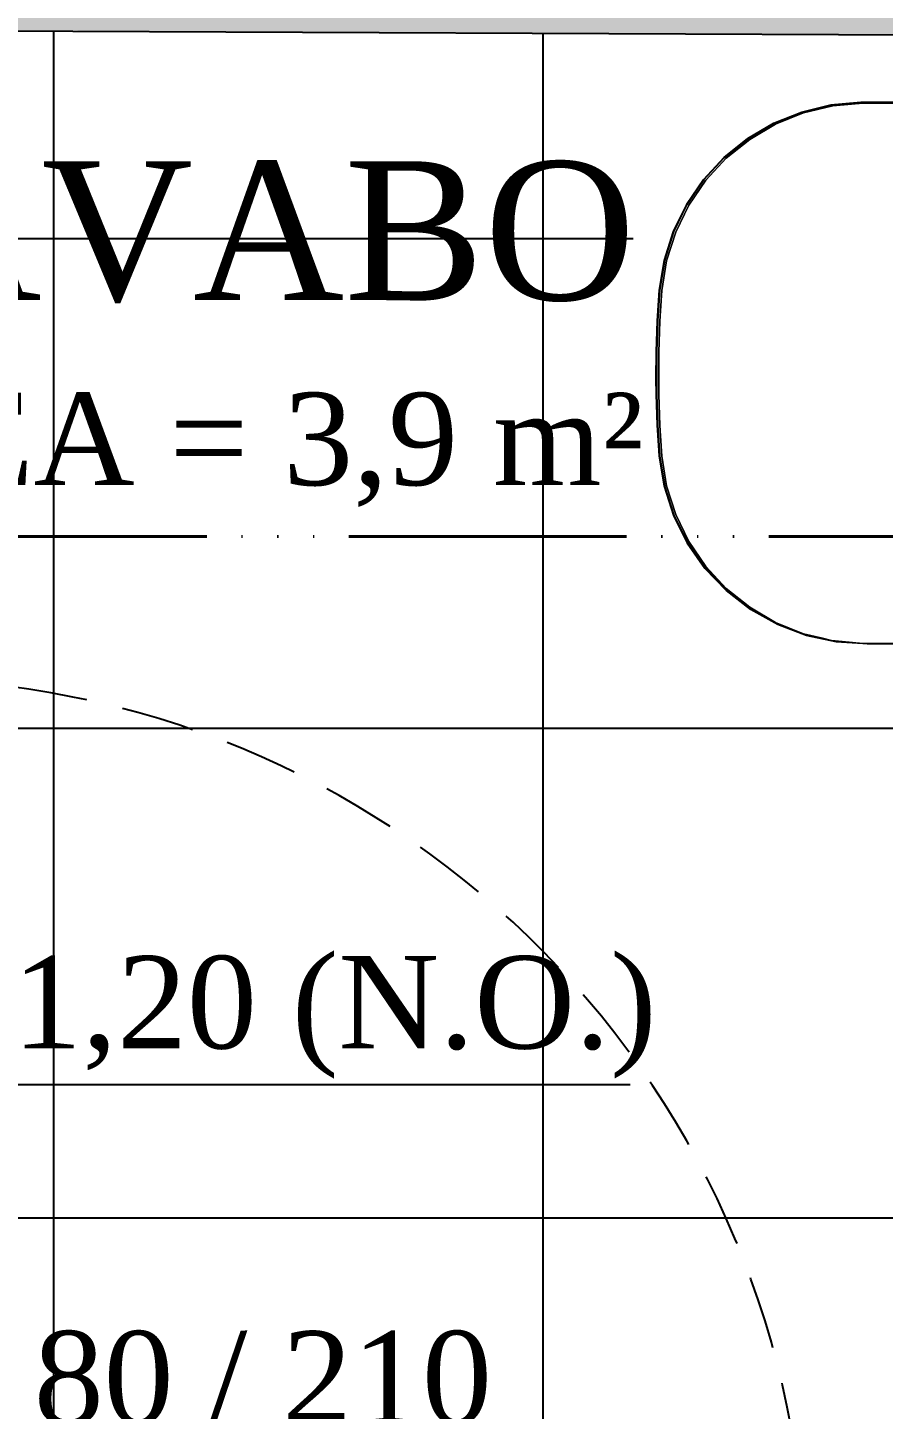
# Model space of a CAD drawing. Header units: millimetres. Extents: x 103208 to 171806, y -164 to 10038.
# Drawn here: x 113535.7 to 113609.7, y 7010.8 to 7130.3 of the extents above; entities that cross this region are included whole.
import ezdxf

# ---------------------------------------------------------------- set-up
doc = ezdxf.new("R2010")
doc.units = ezdxf.units.MM
doc.linetypes.add('ACAD_ISO06W100', pattern=[36, 24, -3, 0, -3, 0, -3, 0, -3])
doc.linetypes.add('HIDDEN', pattern=[9.525, 6.35, -3.175])
for name, color, linetype, lineweight in [('Corte Planta', 4, 'ACAD_ISO06W100', 40), ('Moveis', 1, 'Continuous', 9), ('Parede Baixa', 5, 'Continuous', 50), ('Pisos Externos', 15, 'Continuous', 9)]:
    doc.layers.add(name, color=color, linetype=linetype, lineweight=lineweight)
for name, color, linetype in [('Piso', 55, 'Continuous'), ('PN010', 1, 'Continuous'), ('Portas-Cotas', 2, 'Continuous'), ('Portas-Projeção', 55, 'HIDDEN'), ('Texto', 2, 'Continuous')]:
    doc.layers.add(name, color=color, linetype=linetype)
doc.styles.add('Valéria', font='romantic.ttf', dxfattribs={"height": 10})

# ---------------------------------------------------------------- blocks, each defined once
blk = doc.blocks.new('u')
at = {"layer": 'Moveis', "invisible_edges": 3}
for points in [[(12556.061, 3322.426), (12633.549, 3335.554), (12556.095, 3322.404)], [(12556.061, 3322.426), (12633.549, 3335.554), (12556.095, 3322.404)], [(12556.061, 3322.426), (12633.549, 3335.554), (12556.095, 3322.404)], [(12556.061, 3322.426), (12633.549, 3335.554), (12556.095, 3322.404)], [(12556.061, 3322.426), (12633.549, 3335.554), (12556.095, 3322.404)], [(12556.095, 3322.404), (12633.549, 3335.554), (12556.232, 3322.311)], [(12556.095, 3322.404), (12633.549, 3335.554), (12556.232, 3322.311)], [(12556.095, 3322.404), (12633.549, 3335.554), (12556.232, 3322.311)], [(12556.095, 3322.404), (12633.549, 3335.554), (12556.232, 3322.311)], [(12556.095, 3322.404), (12633.549, 3335.554), (12556.232, 3322.311)], [(12556.232, 3322.311), (12633.549, 3335.554), (12556.257, 3322.282)], [(12556.232, 3322.311), (12633.549, 3335.554), (12556.257, 3322.282)], [(12556.232, 3322.311), (12633.549, 3335.554), (12556.257, 3322.282)], [(12556.232, 3322.311), (12633.549, 3335.554), (12556.257, 3322.282)], [(12556.232, 3322.311), (12633.549, 3335.554), (12556.257, 3322.282)], [(12556.257, 3322.282), (12633.549, 3335.554), (12556.359, 3322.193)], [(12556.257, 3322.282), (12633.549, 3335.554), (12556.359, 3322.193)], [(12556.257, 3322.282), (12633.549, 3335.554), (12556.359, 3322.193)], [(12556.257, 3322.282), (12633.549, 3335.554), (12556.359, 3322.193)], [(12556.257, 3322.282), (12633.549, 3335.554), (12556.359, 3322.193)], [(12556.359, 3322.193), (12633.549, 3335.554), (12556.382, 3322.167)], [(12556.359, 3322.193), (12633.549, 3335.554), (12556.382, 3322.167)], [(12556.359, 3322.193), (12633.549, 3335.554), (12556.382, 3322.167)], [(12556.359, 3322.193), (12633.549, 3335.554), (12556.382, 3322.167)], [(12556.359, 3322.193), (12633.549, 3335.554), (12556.382, 3322.167)], [(12556.382, 3322.167), (12633.549, 3335.554), (12556.494, 3322.031)], [(12556.382, 3322.167), (12633.549, 3335.554), (12556.494, 3322.031)], [(12556.382, 3322.167), (12633.549, 3335.554), (12556.494, 3322.031)], [(12556.382, 3322.167), (12633.549, 3335.554), (12556.494, 3322.031)], [(12556.382, 3322.167), (12633.549, 3335.554), (12556.494, 3322.031)], [(12556.494, 3322.031), (12633.549, 3335.554), (12556.593, 3321.876)], [(12556.494, 3322.031), (12633.549, 3335.554), (12556.593, 3321.876)], [(12556.494, 3322.031), (12633.549, 3335.554), (12556.593, 3321.876)], [(12556.494, 3322.031), (12633.549, 3335.554), (12556.593, 3321.876)], [(12556.494, 3322.031), (12633.549, 3335.554), (12556.593, 3321.876)], [(12556.593, 3321.876), (12633.549, 3335.554), (12556.603, 3321.851)], [(12556.593, 3321.876), (12633.549, 3335.554), (12556.603, 3321.851)], [(12556.593, 3321.876), (12633.549, 3335.554), (12556.603, 3321.851)], [(12556.593, 3321.876), (12633.549, 3335.554), (12556.603, 3321.851)], [(12556.593, 3321.876), (12633.549, 3335.554), (12556.603, 3321.851)], [(12556.603, 3321.851), (12633.549, 3335.554), (12556.676, 3321.704)], [(12556.603, 3321.851), (12633.549, 3335.554), (12556.676, 3321.704)], [(12556.603, 3321.851), (12633.549, 3335.554), (12556.676, 3321.704)], [(12556.603, 3321.851), (12633.549, 3335.554), (12556.676, 3321.704)], [(12556.603, 3321.851), (12633.549, 3335.554), (12556.676, 3321.704)], [(12556.676, 3321.704), (12633.549, 3335.554), (12556.684, 3321.683)], [(12556.676, 3321.704), (12633.549, 3335.554), (12556.684, 3321.683)], [(12556.676, 3321.704), (12633.549, 3335.554), (12556.684, 3321.683)], [(12556.676, 3321.704), (12633.549, 3335.554), (12556.684, 3321.683)], [(12556.676, 3321.704), (12633.549, 3335.554), (12556.684, 3321.683)], [(12556.684, 3321.683), (12633.549, 3335.554), (12556.748, 3321.503)], [(12556.684, 3321.683), (12633.549, 3335.554), (12556.748, 3321.503)], [(12556.684, 3321.683), (12633.549, 3335.554), (12556.748, 3321.503)], [(12556.684, 3321.683), (12633.549, 3335.554), (12556.748, 3321.503)], [(12556.684, 3321.683), (12633.549, 3335.554), (12556.748, 3321.503)], [(12556.748, 3321.503), (12633.549, 3335.554), (12556.795, 3321.312)], [(12556.748, 3321.503), (12633.549, 3335.554), (12556.795, 3321.312)], [(12556.748, 3321.503), (12633.549, 3335.554), (12556.795, 3321.312)], [(12556.748, 3321.503), (12633.549, 3335.554), (12556.795, 3321.312)], [(12556.748, 3321.503), (12633.549, 3335.554), (12556.795, 3321.312)], [(12556.795, 3321.312), (12633.549, 3335.554), (12556.824, 3321.114)], [(12556.795, 3321.312), (12633.549, 3335.554), (12556.824, 3321.114)], [(12556.795, 3321.312), (12633.549, 3335.554), (12556.824, 3321.114)], [(12556.795, 3321.312), (12633.549, 3335.554), (12556.824, 3321.114)], [(12556.795, 3321.312), (12633.549, 3335.554), (12556.824, 3321.114)], [(12556.824, 3321.114), (12633.549, 3335.554), (12556.833, 3320.923)], [(12556.824, 3321.114), (12633.549, 3335.554), (12556.833, 3320.923)], [(12556.824, 3321.114), (12633.549, 3335.554), (12556.833, 3320.923)], [(12556.824, 3321.114), (12633.549, 3335.554), (12556.833, 3320.923)], [(12556.824, 3321.114), (12633.549, 3335.554), (12556.833, 3320.923)], [(12556.833, 3320.923), (12633.549, 3335.554), (12556.833, 3308.185)], [(12556.833, 3320.923), (12633.549, 3335.554), (12556.833, 3308.185)], [(12556.833, 3320.923), (12633.549, 3335.554), (12556.833, 3308.185)], [(12556.833, 3320.923), (12633.549, 3335.554), (12556.833, 3308.185)], [(12556.833, 3320.923), (12633.549, 3335.554), (12556.833, 3308.185)]]:
    blk.add_3dface(points, dxfattribs=at)

msp = doc.modelspace()

# ---------------------------------------------------------------- hatches: boundary and pattern name
at = {"layer": 'Piso'}
h = msp.add_hatch(dxfattribs=at)
h.set_pattern_fill('ANSI37', color=256, scale=13.33333, angle=-45)
edge = h.paths.add_edge_path()
edge.add_line((113669.2077, 7129.39833), (113509.20952, 7130.08033))
edge.add_line((113509.20952, 7130.08033), (113508.56554, 6994.97631))
edge.add_line((113508.56554, 6994.97631), (113511.06504, 6994.97631))
edge.add_line((113511.06504, 6994.97631), (113511.06504, 6996.92865))
edge.add_line((113511.06504, 6996.92865), (113521.06504, 6996.92865))
edge.add_line((113521.06504, 6996.92865), (113521.06504, 7067.42865))
edge.add_line((113521.06504, 7067.42865), (113517.56504, 7067.42865))
edge.add_line((113517.56504, 7067.42865), (113517.56504, 7064.92865))
edge.add_line((113517.56504, 7064.92865), (113513.45282, 7063.85369))
edge.add_line((113513.45282, 7063.85369), (113511.67162, 7065.80268))
edge.add_line((113511.67162, 7065.80268), (113511.67162, 7069.02276))
edge.add_line((113511.67162, 7069.02276), (113511.67162, 7071.81921))
edge.add_line((113511.67162, 7071.81921), (113514.56504, 7072.42865))
edge.add_line((113514.56504, 7072.42865), (113518.44233, 7073.24532))
edge.add_line((113518.44233, 7073.24532), (113517.56504, 7070.67865))
edge.add_line((113517.56504, 7070.67865), (113521.06504, 7069.92865))
edge.add_line((113521.06504, 7069.92865), (113521.06504, 7073.92865))
edge.add_line((113521.06504, 7073.92865), (113524.06504, 7073.92865))
edge.add_line((113524.06504, 7073.92865), (113524.06504, 7069.92865))
edge.add_line((113524.06504, 7069.92865), (113527.56504, 7069.92865))
edge.add_line((113527.56504, 7069.92865), (113527.56504, 7073.85108))
edge.add_line((113527.56504, 7073.85108), (113531.06504, 7071.92865))
edge.add_line((113531.06504, 7071.92865), (113534.57288, 7071.92865))
edge.add_line((113534.57288, 7071.92865), (113534.57288, 7069.10749))
edge.add_line((113534.57288, 7069.10749), (113534.57288, 7067.32795))
edge.add_line((113534.57288, 7067.32795), (113532.79168, 7065.2095))
edge.add_line((113532.79168, 7065.2095), (113530.56504, 7064.92865))
edge.add_line((113530.56504, 7064.92865), (113526.41332, 7064.40497))
edge.add_line((113526.41332, 7064.40497), (113527.56504, 7067.42865))
edge.add_line((113527.56504, 7067.42865), (113524.06504, 7067.42865))
edge.add_line((113524.06504, 7067.42865), (113524.06504, 6994.92865))
edge.add_line((113524.06504, 6994.92865), (113521.06504, 6994.92865))
edge.add_line((113521.06504, 6994.92865), (113521.06504, 6991.92865))
edge.add_line((113521.06504, 6991.92865), (113603.06662, 6991.92865))
edge.add_line((113603.06662, 6991.92865), (113603.06662, 6996.87278))
edge.add_line((113603.06662, 6996.87278), (113613.06662, 6996.87278))
edge.add_line((113613.06662, 6996.87278), (113613.05521, 6994.47826))
edge.add_line((113613.05521, 6994.47826), (113616.25069, 6994.46303))
edge.add_line((113616.25069, 6994.46303), (113616.13498, 7056.072))
edge.add_line((113616.13498, 7056.072), (113668.85699, 7055.8207))
edge.add_line((113668.85699, 7055.8207), (113668.85699, 7059.89177))
edge.add_line((113668.85699, 7059.89177), (113663.21008, 7059.89177))
edge.add_line((113663.21008, 7059.89177), (113663.21008, 7061.66068))
edge.add_line((113663.21008, 7061.66068), (113661.12322, 7063.46176))
edge.add_line((113661.12322, 7063.46176), (113661.11968, 7083.35224))
edge.add_line((113661.11968, 7083.35224), (113666.15383, 7083.35224))
edge.add_line((113666.15383, 7083.35224), (113663.18371, 7077.44053))
edge.add_line((113663.18371, 7077.44053), (113663.21008, 7064.88647))
edge.add_line((113663.21008, 7064.88647), (113668.90026, 7064.89843))
edge.add_line((113668.90026, 7064.89843), (113669.03549, 7093.27005))
edge.add_line((113669.03549, 7093.27005), (113662.5906, 7093.27005))
edge.add_line((113662.5906, 7093.27005), (113662.5906, 7095.05188))
edge.add_line((113662.5906, 7095.05188), (113659.44923, 7097.84369))
edge.add_line((113659.44923, 7097.84369), (113659.44923, 7077.05692))
edge.add_line((113659.44923, 7077.05692), (113590.41176, 7076.97037))
edge.add_line((113590.41176, 7076.97037), (113588.10548, 7086.46209))
edge.add_line((113588.10548, 7086.46209), (113588.10548, 7118.71122))
edge.add_line((113588.10548, 7118.71122), (113591.0969, 7121.2277))
edge.add_line((113591.0969, 7121.2277), (113600.45908, 7125.79033))
edge.add_line((113600.45908, 7125.79033), (113621.92352, 7125.79033))
edge.add_line((113621.92352, 7125.79033), (113659.44923, 7123.75046))
edge.add_line((113659.44923, 7123.75046), (113659.44923, 7102.96369))
edge.add_line((113659.44923, 7102.96369), (113662.10414, 7105.38508))
edge.add_line((113662.10414, 7105.38508), (113662.12477, 7107.12369))
edge.add_line((113662.12477, 7107.12369), (113669.10153, 7107.12369))
edge.add_line((113669.10153, 7107.12369), (113669.19647, 7129.39838))
at = {"layer": 'Pisos Externos'}
h = msp.add_hatch(dxfattribs=at)
h.set_pattern_fill('AR-SAND', color=256, scale=0.05, angle=225)
h.set_pattern_definition([(262.5, (162294.7707, 15008.801), (1.78690674, -1.673767446), [0, -1.9304, 0, -2.159, 0, -2.06375]), (232.5, (162294.7707, 15008.801), (0.94505464, -4.12366426), [0, -1.0414, 0, -1.7399, 0, -0.66675]), (192.5, (162295.8753, 15009.9055), (-2.79149913, -2.80166156), [0, -0.635, 0, -2.286, 0, -2.9845]), (182.5, (162295.8753, 15009.9055), (-1.91140555, -3.4877539), [0, -0.3175, 0, -1.4986, 0, -1.7145])])
h.paths.add_polyline_path([(113509.25718, 7133.9808), (113514.22767, 7133.95711), (113514.22767, 7140.13716), (113509.25718, 7140.16085)])
h.paths.add_polyline_path([(113514.22767, 7135.45713), (113517.22937, 7135.44282), (113517.23478, 7140.12283), (113514.22767, 7140.13716)])
h.paths.add_polyline_path([(113517.23478, 7135.44279), (113517.22763, 7133.94281), (113584.22687, 7133.62346), (113584.23143, 7134.58053), (113584.2425, 7136.90327), (113669.24154, 7136.49813), (113669.25536, 7139.39822), (113517.23478, 7140.12283)])
h.paths.add_polyline_path([(113517.2181, 7130.12279), (113669.2077, 7129.39833), (113669.2268, 7133.40576), (113668.75832, 7133.40576), (113668.75832, 7134.20572), (113667.32477, 7134.20572), (113667.32477, 7133.91249), (113666.7845, 7133.91249), (113666.7845, 7134.20572), (113664.9308, 7134.20572), (113664.9308, 7133.91249), (113664.39053, 7133.91249), (113664.39053, 7134.20572), (113584.23143, 7134.58053), (113584.22687, 7133.62346), (113594.22676, 7133.5758), (113594.21723, 7131.57582), (113517.2181, 7131.94283)])
h.paths.add_polyline_path([(113509.20952, 7130.16097), (113514.20946, 7130.13713), (113514.21098, 7130.45715), (113514.21813, 7131.95713), (113509.21819, 7131.98097)])
h.paths.add_polyline_path([(113514.20946, 7130.13713), (113517.19494, 7130.1229), (113517.19494, 7130.44293), (113514.21098, 7130.45715)])

# ---------------------------------------------------------------- linework, layer by layer
at = {"layer": 'Corte Planta'}
msp.add_line((115765.52896, 7086.27779), (112706.99498, 7086.27779), dxfattribs=at)
at = {"layer": 'Moveis'}
for p, q in [((113602.6468, 7122.96699), (113605.18271, 7123.57587)), ((113605.19141, 7123.5203), (113602.66359, 7122.91331)), ((113605.35893, 7123.49052), (113602.83111, 7122.88353)), ((113605.18271, 7123.57587), (113607.78045, 7123.8067)), ((113605.19141, 7123.5203), (113607.78088, 7123.75046)), ((113605.35893, 7123.49052), (113607.9484, 7123.72068)), ((113607.78045, 7123.8067), (113659.44923, 7123.8067)), ((113607.78088, 7123.75046), (113659.44923, 7123.75046)), ((113648.9116, 7123.72068), (113607.9484, 7123.72068)), ((113600.22744, 7121.9932), (113602.6468, 7122.96699)), ((113600.25195, 7121.94258), (113602.66359, 7122.91331)), ((113602.83111, 7122.88353), (113600.41947, 7121.9128)), ((113597.97682, 7120.67551), (113600.22744, 7121.9932)), ((113598.00852, 7120.62905), (113600.25195, 7121.94258)), ((113598.17604, 7120.59928), (113600.41947, 7121.9128)), ((113595.94351, 7119.04235), (113597.97682, 7120.67551)), ((113598.00852, 7120.62905), (113595.9817, 7119.00106)), ((113598.17604, 7120.59928), (113596.14922, 7118.97129)), ((113594.17137, 7117.12896), (113595.94351, 7119.04235)), ((113594.21522, 7117.09374), (113595.9817, 7119.00106)), ((113594.38274, 7117.06396), (113596.14922, 7118.97129)), ((113592.69864, 7114.9766), (113594.17137, 7117.12896)), ((113594.21522, 7117.09374), (113592.74719, 7114.94823)), ((113594.38274, 7117.06396), (113592.91472, 7114.91845)), ((113591.55708, 7112.63173), (113592.69864, 7114.9766)), ((113591.60929, 7112.61082), (113592.74719, 7114.94823)), ((113592.91472, 7114.91845), (113591.77681, 7112.58104)), ((113590.77133, 7110.14493), (113591.55708, 7112.63173)), ((113590.82605, 7110.13193), (113591.60929, 7112.61082)), ((113590.99357, 7110.10215), (113591.77681, 7112.58104)), ((113590.35835, 7107.56986), (113590.77133, 7110.14493)), ((113590.82605, 7110.13193), (113590.41438, 7107.56505)), ((113590.99357, 7110.10215), (113590.5819, 7107.53528)), ((113590.17592, 7104.90738), (113590.35835, 7107.56986)), ((113590.23208, 7104.90449), (113590.41438, 7107.56505)), ((113590.3996, 7104.87472), (113590.5819, 7107.53528)), ((113590.08465, 7102.24022), (113590.17592, 7104.90738)), ((113590.23208, 7104.90449), (113590.14088, 7102.23925)), ((113590.3084, 7102.20948), (113590.3996, 7104.87472)), ((113590.07323, 7099.90152), (113590.08465, 7102.24022)), ((113590.14088, 7102.23925), (113590.14088, 7098.56812)), ((113590.3084, 7098.53835), (113590.3084, 7102.20948)), ((113590.08465, 7098.56716), (113590.07323, 7099.90152)), ((113590.17592, 7095.9), (113590.08465, 7098.56716)), ((113590.14088, 7098.56812), (113590.23208, 7095.90288)), ((113590.3996, 7095.87311), (113590.3084, 7098.53835)), ((113590.35835, 7093.23752), (113590.17592, 7095.9)), ((113590.23208, 7095.90288), (113590.41438, 7093.24232)), ((113590.3996, 7095.87311), (113590.5819, 7093.21255)), ((113590.78378, 7090.61023), (113590.35835, 7093.23752)), ((113590.83848, 7090.62331), (113590.41438, 7093.24232)), ((113590.99357, 7090.64567), (113590.5819, 7093.21255)), ((113591.59716, 7088.07604), (113590.78378, 7090.61023)), ((113590.83848, 7090.62331), (113591.6493, 7088.09712)), ((113590.99357, 7090.64567), (113591.77681, 7088.16678)), ((113592.7802, 7085.69191), (113591.59716, 7088.07604)), ((113592.82863, 7085.72051), (113591.6493, 7088.09712)), ((113591.77681, 7088.16678), (113592.91472, 7085.82937)), ((113594.30632, 7083.51141), (113592.7802, 7085.69191)), ((113594.34996, 7083.54689), (113592.82863, 7085.72051)), ((113594.38274, 7083.68386), (113592.91472, 7085.82937)), ((113596.14124, 7081.58352), (113594.30632, 7083.51141)), ((113594.34996, 7083.54689), (113596.17911, 7081.6251)), ((113594.38274, 7083.68386), (113596.14922, 7081.77653)), ((113598.17604, 7080.14855), (113596.14922, 7081.77653)), ((113598.24371, 7079.95157), (113596.14124, 7081.58352)), ((113598.27499, 7079.99832), (113596.17911, 7081.6251)), ((113598.17604, 7080.14855), (113600.41947, 7078.83502)), ((113600.56651, 7078.65223), (113598.24371, 7079.95157)), ((113598.27499, 7079.99832), (113600.59048, 7078.7031)), ((113600.41947, 7078.83502), (113602.83111, 7077.86429)), ((113603.05743, 7077.71469), (113600.56651, 7078.65223)), ((113602.83111, 7077.86429), (113600.59048, 7078.7031)), ((113604.45939, 7077.4733), (113602.83111, 7077.86429)), ((113603.07356, 7077.76856), (113602.83111, 7077.86429)), ((113605.6605, 7077.16002), (113603.05743, 7077.71469)), ((113604.45939, 7077.4733), (113603.07356, 7077.76856)), ((113605.35893, 7077.2573), (113604.45939, 7077.4733)), ((113605.35893, 7077.2573), (113605.55496, 7077.23987)), ((113605.66845, 7077.2157), (113605.55496, 7077.23987)), ((113605.55496, 7077.23987), (113606.15559, 7077.18649)), ((113607.9484, 7077.02714), (113605.6605, 7077.16002)), ((113605.66845, 7077.2157), (113606.15559, 7077.18649)), ((113606.15559, 7077.18649), (113607.9484, 7077.02714)), ((113607.9484, 7077.02714), (113648.45325, 7077.02714)), ((113608.31725, 7077.00068), (113607.9484, 7077.02714)), ((113608.31725, 7077.00068), (113659.44923, 7077.00068))]:
    msp.add_line(p, q, dxfattribs=at)
for points, invisible_edges in [([(113595.94351, 7119.04235), (113596.60999, 7150.13799), (113597.97682, 7120.67551)], 3), ([(113595.94351, 7119.04235), (113596.60999, 7150.13799), (113597.97682, 7120.67551)], 3), ([(113595.94351, 7119.04235), (113596.60999, 7150.13799), (113597.97682, 7120.67551)], 3), ([(113595.94351, 7119.04235), (113596.60999, 7150.13799), (113597.97682, 7120.67551)], 3), ([(113595.94351, 7119.04235), (113596.60999, 7150.13799), (113597.97682, 7120.67551)], 3), ([(113596.60999, 7150.18585), (113605.18271, 7123.57587), (113602.6468, 7122.96699)], 13), ([(113596.60999, 7150.18585), (113602.6468, 7122.96699), (113600.22744, 7121.9932)], 13), ([(113596.60999, 7150.18585), (113600.22744, 7121.9932), (113597.97682, 7120.67551)], 13), ([(113596.60999, 7150.18585), (113605.18271, 7123.57587), (113602.6468, 7122.96699)], 13), ([(113596.60999, 7150.18585), (113602.6468, 7122.96699), (113600.22744, 7121.9932)], 13), ([(113596.60999, 7150.18585), (113600.22744, 7121.9932), (113597.97682, 7120.67551)], 13), ([(113596.60999, 7150.18585), (113605.18271, 7123.57587), (113602.6468, 7122.96699)], 13), ([(113596.60999, 7150.18585), (113602.6468, 7122.96699), (113600.22744, 7121.9932)], 13), ([(113596.60999, 7150.18585), (113600.22744, 7121.9932), (113597.97682, 7120.67551)], 13), ([(113596.60999, 7150.18585), (113605.18271, 7123.57587), (113602.6468, 7122.96699)], 13), ([(113596.60999, 7150.18585), (113602.6468, 7122.96699), (113600.22744, 7121.9932)], 13), ([(113596.60999, 7150.18585), (113600.22744, 7121.9932), (113597.97682, 7120.67551)], 13), ([(113596.60999, 7150.18585), (113605.18271, 7123.57587), (113602.6468, 7122.96699)], 13), ([(113596.60999, 7150.18585), (113602.6468, 7122.96699), (113600.22744, 7121.9932)], 13), ([(113596.60999, 7150.18585), (113600.22744, 7121.9932), (113597.97682, 7120.67551)], 13), ([(113589.99697, 7149.3707), (113590.08465, 7102.24022), (113590.07323, 7099.90152)], 13), ([(113589.99697, 7149.3707), (113590.08465, 7102.24022), (113590.07323, 7099.90152)], 13), ([(113589.99697, 7149.3707), (113590.08465, 7102.24022), (113590.07323, 7099.90152)], 13), ([(113589.99697, 7149.3707), (113590.08465, 7102.24022), (113590.07323, 7099.90152)], 13), ([(113589.99697, 7149.3707), (113590.08465, 7102.24022), (113590.07323, 7099.90152)], 13), ([(113590.0952, 7149.3564), (113590.17592, 7104.90738), (113590.08465, 7102.24022)], 13), ([(113590.0952, 7149.3564), (113590.17592, 7104.90738), (113590.08465, 7102.24022)], 13), ([(113590.0952, 7149.3564), (113590.17592, 7104.90738), (113590.08465, 7102.24022)], 13), ([(113590.0952, 7149.3564), (113590.17592, 7104.90738), (113590.08465, 7102.24022)], 13), ([(113590.0952, 7149.3564), (113590.17592, 7104.90738), (113590.08465, 7102.24022)], 13), ([(113590.2918, 7149.32948), (113590.35835, 7107.56986), (113590.17592, 7104.90738)], 13), ([(113590.2918, 7149.32948), (113590.35835, 7107.56986), (113590.17592, 7104.90738)], 13), ([(113590.2918, 7149.32948), (113590.35835, 7107.56986), (113590.17592, 7104.90738)], 13), ([(113590.2918, 7149.32948), (113590.35835, 7107.56986), (113590.17592, 7104.90738)], 13), ([(113590.2918, 7149.32948), (113590.35835, 7107.56986), (113590.17592, 7104.90738)], 13), ([(113590.68551, 7149.28244), (113590.77133, 7110.14493), (113590.35835, 7107.56986)], 13), ([(113590.68551, 7149.28244), (113590.77133, 7110.14493), (113590.35835, 7107.56986)], 13), ([(113590.68551, 7149.28244), (113590.77133, 7110.14493), (113590.35835, 7107.56986)], 13), ([(113590.68551, 7149.28244), (113590.77133, 7110.14493), (113590.35835, 7107.56986)], 13), ([(113590.68551, 7149.28244), (113590.77133, 7110.14493), (113590.35835, 7107.56986)], 13), ([(113591.47412, 7149.21124), (113591.55708, 7112.63173), (113590.77133, 7110.14493)], 13), ([(113591.47412, 7149.21124), (113591.55708, 7112.63173), (113590.77133, 7110.14493)], 13), ([(113591.47412, 7149.21124), (113591.55708, 7112.63173), (113590.77133, 7110.14493)], 13), ([(113591.47412, 7149.21124), (113591.55708, 7112.63173), (113590.77133, 7110.14493)], 13), ([(113591.47412, 7149.21124), (113591.55708, 7112.63173), (113590.77133, 7110.14493)], 13), ([(113592.65952, 7149.17972), (113592.69864, 7114.9766), (113591.55708, 7112.63173)], 13), ([(113592.65952, 7149.17972), (113592.69864, 7114.9766), (113591.55708, 7112.63173)], 13), ([(113592.65952, 7149.17972), (113592.69864, 7114.9766), (113591.55708, 7112.63173)], 13), ([(113592.65952, 7149.17972), (113592.69864, 7114.9766), (113591.55708, 7112.63173)], 13), ([(113592.65952, 7149.17972), (113592.69864, 7114.9766), (113591.55708, 7112.63173)], 13), ([(113594.13392, 7149.61959), (113594.17137, 7117.12896), (113592.69864, 7114.9766)], 13), ([(113594.13392, 7149.61959), (113594.17137, 7117.12896), (113592.69864, 7114.9766)], 13), ([(113594.13392, 7149.61959), (113594.17137, 7117.12896), (113592.69864, 7114.9766)], 13), ([(113594.13392, 7149.61959), (113594.17137, 7117.12896), (113592.69864, 7114.9766)], 13), ([(113594.13392, 7149.61959), (113594.17137, 7117.12896), (113592.69864, 7114.9766)], 13), ([(113594.17137, 7117.12896), (113594.69152, 7149.61959), (113595.94351, 7119.04235)], 3), ([(113594.17137, 7117.12896), (113594.69152, 7149.61959), (113595.94351, 7119.04235)], 3), ([(113594.17137, 7117.12896), (113594.69152, 7149.61959), (113595.94351, 7119.04235)], 3), ([(113594.17137, 7117.12896), (113594.69152, 7149.61959), (113595.94351, 7119.04235)], 3), ([(113594.17137, 7117.12896), (113594.69152, 7149.61959), (113595.94351, 7119.04235)], 3), ([(113606.05167, 7149.63879), (113607.78045, 7123.8067), (113605.18271, 7123.57587)], 13), ([(113606.05167, 7149.63879), (113607.78045, 7123.8067), (113605.18271, 7123.57587)], 13), ([(113606.05167, 7149.63879), (113607.78045, 7123.8067), (113605.18271, 7123.57587)], 13), ([(113606.05167, 7149.63879), (113607.78045, 7123.8067), (113605.18271, 7123.57587)], 13), ([(113606.05167, 7149.63879), (113607.78045, 7123.8067), (113605.18271, 7123.57587)], 13), ([(113658.04123, 7125.22585), (113659.44923, 7123.8067), (113607.78045, 7123.8067)], 13), ([(113658.04123, 7125.22585), (113659.44923, 7123.8067), (113607.78045, 7123.8067)], 13), ([(113658.04123, 7125.22585), (113659.44923, 7123.8067), (113607.78045, 7123.8067)], 13), ([(113658.04123, 7125.22585), (113659.44923, 7123.8067), (113607.78045, 7123.8067)], 13), ([(113658.04123, 7125.22585), (113659.44923, 7123.8067), (113607.78045, 7123.8067)], 13), ([(113605.18271, 7123.57587), (113602.66359, 7122.91331), (113602.6468, 7122.96699)], 3), ([(113605.18271, 7123.57587), (113605.19141, 7123.5203), (113602.66359, 7122.91331)], 13), ([(113605.19141, 7123.5203), (113602.83111, 7122.88353), (113602.66359, 7122.91331)], 3), ([(113605.19141, 7123.5203), (113605.35893, 7123.49052), (113602.83111, 7122.88353)], 13), ([(113605.35893, 7123.49052), (113605.35893, 7077.2573), (113602.83111, 7122.88353)], 3), ([(113607.78045, 7123.8067), (113605.19141, 7123.5203), (113605.18271, 7123.57587)], 3), ([(113607.78045, 7123.8067), (113607.78088, 7123.75046), (113605.19141, 7123.5203)], 13), ([(113607.78088, 7123.75046), (113605.35893, 7123.49052), (113605.19141, 7123.5203)], 3), ([(113607.78088, 7123.75046), (113607.9484, 7123.72068), (113605.35893, 7123.49052)], 13), ([(113607.9484, 7123.72068), (113607.9484, 7077.02714), (113605.35893, 7123.49052)], 3), ([(113605.35893, 7123.49052), (113607.9484, 7077.02714), (113606.15559, 7077.18649)], 13), ([(113605.35893, 7123.49052), (113606.15559, 7077.18649), (113605.55496, 7077.23987)], 13), ([(113605.35893, 7123.49052), (113605.55496, 7077.23987), (113605.35893, 7077.2573)], 13), ([(113659.44923, 7123.8067), (113607.78088, 7123.75046), (113607.78045, 7123.8067)], 3), ([(113659.44923, 7123.75046), (113648.9116, 7123.72068), (113607.78088, 7123.75046)], 3), ([(113607.78088, 7123.75046), (113648.9116, 7123.72068), (113607.9484, 7123.72068)], 13), ([(113648.9116, 7123.72068), (113648.75165, 7077.25018), (113607.9484, 7123.72068)], 3), ([(113607.9484, 7123.72068), (113648.75165, 7077.25018), (113648.49309, 7077.05692)], 13), ([(113607.9484, 7123.72068), (113648.49309, 7077.05692), (113648.45325, 7077.02714)], 13), ([(113607.9484, 7123.72068), (113648.45325, 7077.02714), (113607.9484, 7077.02714)], 13), ([(113602.6468, 7122.96699), (113600.25195, 7121.94258), (113600.22744, 7121.9932)], 3), ([(113602.6468, 7122.96699), (113602.66359, 7122.91331), (113600.25195, 7121.94258)], 13), ([(113602.66359, 7122.91331), (113600.41947, 7121.9128), (113600.25195, 7121.94258)], 3), ([(113602.66359, 7122.91331), (113602.83111, 7122.88353), (113600.41947, 7121.9128)], 13), ([(113602.83111, 7122.88353), (113602.83111, 7077.86429), (113600.41947, 7121.9128)], 3), ([(113602.83111, 7122.88353), (113605.35893, 7077.2573), (113604.45939, 7077.4733)], 13), ([(113602.83111, 7122.88353), (113604.45939, 7077.4733), (113602.83111, 7077.86429)], 13), ([(113600.22744, 7121.9932), (113598.00852, 7120.62905), (113597.97682, 7120.67551)], 3), ([(113600.22744, 7121.9932), (113600.25195, 7121.94258), (113598.00852, 7120.62905)], 13), ([(113600.25195, 7121.94258), (113598.17604, 7120.59928), (113598.00852, 7120.62905)], 3), ([(113600.25195, 7121.94258), (113600.41947, 7121.9128), (113598.17604, 7120.59928)], 13), ([(113600.41947, 7121.9128), (113600.41947, 7078.83502), (113598.17604, 7120.59928)], 3), ([(113600.41947, 7121.9128), (113602.83111, 7077.86429), (113600.41947, 7078.83502)], 13), ([(113597.97682, 7120.67551), (113595.9817, 7119.00106), (113595.94351, 7119.04235)], 3), ([(113597.97682, 7120.67551), (113598.00852, 7120.62905), (113595.9817, 7119.00106)], 13), ([(113598.00852, 7120.62905), (113596.14922, 7118.97129), (113595.9817, 7119.00106)], 3), ([(113598.00852, 7120.62905), (113598.17604, 7120.59928), (113596.14922, 7118.97129)], 13), ([(113598.17604, 7120.59928), (113598.17604, 7080.14855), (113596.14922, 7118.97129)], 3), ([(113598.17604, 7120.59928), (113600.41947, 7078.83502), (113598.17604, 7080.14855)], 13), ([(113595.94351, 7119.04235), (113594.21522, 7117.09374), (113594.17137, 7117.12896)], 3), ([(113595.94351, 7119.04235), (113595.9817, 7119.00106), (113594.21522, 7117.09374)], 13), ([(113595.9817, 7119.00106), (113594.38274, 7117.06396), (113594.21522, 7117.09374)], 3), ([(113595.9817, 7119.00106), (113596.14922, 7118.97129), (113594.38274, 7117.06396)], 13), ([(113596.14922, 7118.97129), (113596.14922, 7081.77653), (113594.38274, 7117.06396)], 3), ([(113596.14922, 7118.97129), (113598.17604, 7080.14855), (113596.14922, 7081.77653)], 13), ([(113594.17137, 7117.12896), (113592.74719, 7114.94823), (113592.69864, 7114.9766)], 3), ([(113594.17137, 7117.12896), (113594.21522, 7117.09374), (113592.74719, 7114.94823)], 13), ([(113594.21522, 7117.09374), (113592.91472, 7114.91845), (113592.74719, 7114.94823)], 3), ([(113594.21522, 7117.09374), (113594.38274, 7117.06396), (113592.91472, 7114.91845)], 13), ([(113594.38274, 7117.06396), (113594.38274, 7083.68386), (113592.91472, 7114.91845)], 3), ([(113594.38274, 7117.06396), (113596.14922, 7081.77653), (113594.38274, 7083.68386)], 13), ([(113592.69864, 7114.9766), (113591.60929, 7112.61082), (113591.55708, 7112.63173)], 3), ([(113592.69864, 7114.9766), (113592.74719, 7114.94823), (113591.60929, 7112.61082)], 13), ([(113592.74719, 7114.94823), (113591.77681, 7112.58104), (113591.60929, 7112.61082)], 3), ([(113592.74719, 7114.94823), (113592.91472, 7114.91845), (113591.77681, 7112.58104)], 13), ([(113592.91472, 7114.91845), (113592.91472, 7085.82937), (113591.77681, 7112.58104)], 3), ([(113592.91472, 7114.91845), (113594.38274, 7083.68386), (113592.91472, 7085.82937)], 13), ([(113591.55708, 7112.63173), (113590.82605, 7110.13193), (113590.77133, 7110.14493)], 3), ([(113591.55708, 7112.63173), (113591.60929, 7112.61082), (113590.82605, 7110.13193)], 13), ([(113591.60929, 7112.61082), (113590.99357, 7110.10215), (113590.82605, 7110.13193)], 3), ([(113591.60929, 7112.61082), (113591.77681, 7112.58104), (113590.99357, 7110.10215)], 13), ([(113591.77681, 7112.58104), (113591.77681, 7088.16678), (113590.99357, 7110.10215)], 3), ([(113591.77681, 7112.58104), (113592.91472, 7085.82937), (113591.77681, 7088.16678)], 13), ([(113590.77133, 7110.14493), (113590.41438, 7107.56505), (113590.35835, 7107.56986)], 3), ([(113590.77133, 7110.14493), (113590.82605, 7110.13193), (113590.41438, 7107.56505)], 13), ([(113590.82605, 7110.13193), (113590.5819, 7107.53528), (113590.41438, 7107.56505)], 3), ([(113590.82605, 7110.13193), (113590.99357, 7110.10215), (113590.5819, 7107.53528)], 13), ([(113590.99357, 7110.10215), (113590.99357, 7090.64567), (113590.5819, 7107.53528)], 3), ([(113590.99357, 7110.10215), (113591.77681, 7088.16678), (113590.99357, 7090.64567)], 13), ([(113590.35835, 7107.56986), (113590.23208, 7104.90449), (113590.17592, 7104.90738)], 3), ([(113590.35835, 7107.56986), (113590.41438, 7107.56505), (113590.23208, 7104.90449)], 13), ([(113590.41438, 7107.56505), (113590.3996, 7104.87472), (113590.23208, 7104.90449)], 3), ([(113590.41438, 7107.56505), (113590.5819, 7107.53528), (113590.3996, 7104.87472)], 13), ([(113590.5819, 7107.53528), (113590.5819, 7093.21255), (113590.3996, 7104.87472)], 3), ([(113590.5819, 7107.53528), (113590.99357, 7090.64567), (113590.5819, 7093.21255)], 13), ([(113590.17592, 7104.90738), (113590.14088, 7102.23925), (113590.08465, 7102.24022)], 3), ([(113590.17592, 7104.90738), (113590.23208, 7104.90449), (113590.14088, 7102.23925)], 13), ([(113590.23208, 7104.90449), (113590.23208, 7095.90288), (113590.14088, 7102.23925)], 3), ([(113590.23208, 7104.90449), (113590.3996, 7104.87472), (113590.3084, 7102.20948)], 13), ([(113590.3996, 7104.87472), (113590.3996, 7095.87311), (113590.3084, 7098.53835)], 13), ([(113590.3996, 7104.87472), (113590.3084, 7098.53835), (113590.3084, 7102.20948)], 1), ([(113590.3996, 7104.87472), (113590.5819, 7093.21255), (113590.3996, 7095.87311)], 13), ([(113590.08465, 7102.24022), (113590.08465, 7098.56716), (113590.07323, 7099.90152)], 1), ([(113590.08465, 7102.24022), (113590.14088, 7102.23925), (113590.14088, 7098.56812)], 13), ([(113590.14088, 7102.23925), (113590.23208, 7095.90288), (113590.14088, 7098.56812)], 1), ([(113590.3084, 7098.53835), (113590.23208, 7095.90288), (113590.3084, 7102.20948)], 3), ([(113590.08465, 7098.56716), (113563.96123, 7035.62585), (113590.07323, 7099.90152)], 3), ([(113590.08465, 7098.56716), (113563.96123, 7035.62585), (113590.07323, 7099.90152)], 3), ([(113590.08465, 7098.56716), (113563.96123, 7035.62585), (113590.07323, 7099.90152)], 3), ([(113590.08465, 7098.56716), (113563.96123, 7035.62585), (113590.07323, 7099.90152)], 3), ([(113590.08465, 7098.56716), (113563.96123, 7035.62585), (113590.07323, 7099.90152)], 3), ([(113590.17592, 7095.9), (113563.96123, 7035.62585), (113590.08465, 7098.56716)], 3), ([(113590.17592, 7095.9), (113563.96123, 7035.62585), (113590.08465, 7098.56716)], 3), ([(113590.17592, 7095.9), (113563.96123, 7035.62585), (113590.08465, 7098.56716)], 3), ([(113590.17592, 7095.9), (113563.96123, 7035.62585), (113590.08465, 7098.56716)], 3), ([(113590.17592, 7095.9), (113563.96123, 7035.62585), (113590.08465, 7098.56716)], 3), ([(113590.14088, 7098.56812), (113590.17592, 7095.9), (113590.08465, 7098.56716)], 13), ([(113590.23208, 7095.90288), (113590.17592, 7095.9), (113590.14088, 7098.56812)], 3), ([(113590.3996, 7095.87311), (113590.23208, 7095.90288), (113590.3084, 7098.53835)], 3), ([(113590.35835, 7093.23752), (113563.96123, 7035.62585), (113590.17592, 7095.9)], 3), ([(113590.35835, 7093.23752), (113563.96123, 7035.62585), (113590.17592, 7095.9)], 3), ([(113590.35835, 7093.23752), (113563.96123, 7035.62585), (113590.17592, 7095.9)], 3), ([(113590.35835, 7093.23752), (113563.96123, 7035.62585), (113590.17592, 7095.9)], 3), ([(113590.35835, 7093.23752), (113563.96123, 7035.62585), (113590.17592, 7095.9)], 3), ([(113590.23208, 7095.90288), (113590.35835, 7093.23752), (113590.17592, 7095.9)], 13), ([(113590.41438, 7093.24232), (113590.35835, 7093.23752), (113590.23208, 7095.90288)], 3), ([(113590.3996, 7095.87311), (113590.41438, 7093.24232), (113590.23208, 7095.90288)], 13), ([(113590.5819, 7093.21255), (113590.41438, 7093.24232), (113590.3996, 7095.87311)], 3), ([(113590.78378, 7090.61023), (113563.96123, 7035.62585), (113590.35835, 7093.23752)], 3), ([(113590.78378, 7090.61023), (113563.96123, 7035.62585), (113590.35835, 7093.23752)], 3), ([(113590.78378, 7090.61023), (113563.96123, 7035.62585), (113590.35835, 7093.23752)], 3), ([(113590.78378, 7090.61023), (113563.96123, 7035.62585), (113590.35835, 7093.23752)], 3), ([(113590.78378, 7090.61023), (113563.96123, 7035.62585), (113590.35835, 7093.23752)], 3), ([(113590.41438, 7093.24232), (113590.78378, 7090.61023), (113590.35835, 7093.23752)], 13), ([(113590.83848, 7090.62331), (113590.78378, 7090.61023), (113590.41438, 7093.24232)], 3), ([(113590.5819, 7093.21255), (113590.83848, 7090.62331), (113590.41438, 7093.24232)], 13), ([(113590.99357, 7090.64567), (113590.83848, 7090.62331), (113590.5819, 7093.21255)], 3), ([(113591.59716, 7088.07604), (113563.96123, 7035.62585), (113590.78378, 7090.61023)], 3), ([(113591.59716, 7088.07604), (113563.96123, 7035.62585), (113590.78378, 7090.61023)], 3), ([(113591.59716, 7088.07604), (113563.96123, 7035.62585), (113590.78378, 7090.61023)], 3), ([(113591.59716, 7088.07604), (113563.96123, 7035.62585), (113590.78378, 7090.61023)], 3), ([(113591.59716, 7088.07604), (113563.96123, 7035.62585), (113590.78378, 7090.61023)], 3), ([(113590.83848, 7090.62331), (113591.59716, 7088.07604), (113590.78378, 7090.61023)], 13), ([(113590.99357, 7090.64567), (113591.6493, 7088.09712), (113590.83848, 7090.62331)], 13), ([(113591.6493, 7088.09712), (113591.59716, 7088.07604), (113590.83848, 7090.62331)], 3), ([(113591.77681, 7088.16678), (113591.6493, 7088.09712), (113590.99357, 7090.64567)], 3), ([(113592.7802, 7085.69191), (113563.96123, 7035.62585), (113591.59716, 7088.07604)], 3), ([(113592.7802, 7085.69191), (113563.96123, 7035.62585), (113591.59716, 7088.07604)], 3), ([(113592.7802, 7085.69191), (113563.96123, 7035.62585), (113591.59716, 7088.07604)], 3), ([(113592.7802, 7085.69191), (113563.96123, 7035.62585), (113591.59716, 7088.07604)], 3), ([(113592.7802, 7085.69191), (113563.96123, 7035.62585), (113591.59716, 7088.07604)], 3), ([(113591.6493, 7088.09712), (113592.7802, 7085.69191), (113591.59716, 7088.07604)], 13), ([(113591.77681, 7088.16678), (113592.82863, 7085.72051), (113591.6493, 7088.09712)], 13), ([(113592.82863, 7085.72051), (113592.7802, 7085.69191), (113591.6493, 7088.09712)], 3), ([(113592.91472, 7085.82937), (113592.82863, 7085.72051), (113591.77681, 7088.16678)], 3), ([(113594.30632, 7083.51141), (113563.96123, 7035.62585), (113592.7802, 7085.69191)], 3), ([(113594.30632, 7083.51141), (113563.96123, 7035.62585), (113592.7802, 7085.69191)], 3), ([(113594.30632, 7083.51141), (113563.96123, 7035.62585), (113592.7802, 7085.69191)], 3), ([(113594.30632, 7083.51141), (113563.96123, 7035.62585), (113592.7802, 7085.69191)], 3), ([(113594.30632, 7083.51141), (113563.96123, 7035.62585), (113592.7802, 7085.69191)], 3), ([(113592.82863, 7085.72051), (113594.30632, 7083.51141), (113592.7802, 7085.69191)], 13), ([(113592.91472, 7085.82937), (113594.34996, 7083.54689), (113592.82863, 7085.72051)], 13), ([(113594.34996, 7083.54689), (113594.30632, 7083.51141), (113592.82863, 7085.72051)], 3), ([(113594.38274, 7083.68386), (113594.34996, 7083.54689), (113592.91472, 7085.82937)], 3), ([(113596.14124, 7081.58352), (113563.96123, 7035.62585), (113594.30632, 7083.51141)], 3), ([(113596.14124, 7081.58352), (113563.96123, 7035.62585), (113594.30632, 7083.51141)], 3), ([(113596.14124, 7081.58352), (113563.96123, 7035.62585), (113594.30632, 7083.51141)], 3), ([(113596.14124, 7081.58352), (113563.96123, 7035.62585), (113594.30632, 7083.51141)], 3), ([(113596.14124, 7081.58352), (113563.96123, 7035.62585), (113594.30632, 7083.51141)], 3), ([(113594.34996, 7083.54689), (113596.14124, 7081.58352), (113594.30632, 7083.51141)], 13), ([(113596.14922, 7081.77653), (113594.34996, 7083.54689), (113594.38274, 7083.68386)], 3), ([(113596.17911, 7081.6251), (113596.14124, 7081.58352), (113594.34996, 7083.54689)], 3), ([(113596.14922, 7081.77653), (113596.17911, 7081.6251), (113594.34996, 7083.54689)], 13), ([(113598.17604, 7080.14855), (113596.17911, 7081.6251), (113596.14922, 7081.77653)], 3), ([(113598.24371, 7079.95157), (113563.96123, 7035.62585), (113596.14124, 7081.58352)], 3), ([(113598.24371, 7079.95157), (113563.96123, 7035.62585), (113596.14124, 7081.58352)], 3), ([(113598.24371, 7079.95157), (113563.96123, 7035.62585), (113596.14124, 7081.58352)], 3), ([(113598.24371, 7079.95157), (113563.96123, 7035.62585), (113596.14124, 7081.58352)], 3), ([(113598.24371, 7079.95157), (113563.96123, 7035.62585), (113596.14124, 7081.58352)], 3), ([(113596.17911, 7081.6251), (113598.24371, 7079.95157), (113596.14124, 7081.58352)], 13), ([(113598.27499, 7079.99832), (113598.24371, 7079.95157), (113596.17911, 7081.6251)], 3), ([(113598.17604, 7080.14855), (113598.27499, 7079.99832), (113596.17911, 7081.6251)], 13), ([(113600.56651, 7078.65223), (113563.96123, 7035.62585), (113598.24371, 7079.95157)], 3), ([(113600.56651, 7078.65223), (113563.96123, 7035.62585), (113598.24371, 7079.95157)], 3), ([(113600.56651, 7078.65223), (113563.96123, 7035.62585), (113598.24371, 7079.95157)], 3), ([(113600.56651, 7078.65223), (113563.96123, 7035.62585), (113598.24371, 7079.95157)], 3), ([(113600.56651, 7078.65223), (113563.96123, 7035.62585), (113598.24371, 7079.95157)], 3), ([(113600.41947, 7078.83502), (113598.27499, 7079.99832), (113598.17604, 7080.14855)], 3), ([(113598.27499, 7079.99832), (113600.56651, 7078.65223), (113598.24371, 7079.95157)], 13), ([(113600.59048, 7078.7031), (113600.56651, 7078.65223), (113598.27499, 7079.99832)], 3), ([(113600.41947, 7078.83502), (113600.59048, 7078.7031), (113598.27499, 7079.99832)], 13), ([(113603.05743, 7077.71469), (113563.96123, 7035.62585), (113600.56651, 7078.65223)], 3), ([(113603.05743, 7077.71469), (113563.96123, 7035.62585), (113600.56651, 7078.65223)], 3), ([(113603.05743, 7077.71469), (113563.96123, 7035.62585), (113600.56651, 7078.65223)], 3), ([(113603.05743, 7077.71469), (113563.96123, 7035.62585), (113600.56651, 7078.65223)], 3), ([(113603.05743, 7077.71469), (113563.96123, 7035.62585), (113600.56651, 7078.65223)], 3), ([(113600.59048, 7078.7031), (113600.41947, 7078.83502), (113602.83111, 7077.86429)], 1), ([(113602.83111, 7077.86429), (113600.56651, 7078.65223), (113600.59048, 7078.7031)], 3), ([(113602.83111, 7077.86429), (113603.05743, 7077.71469), (113600.56651, 7078.65223)], 13), ([(113605.6605, 7077.16002), (113563.96123, 7035.62585), (113603.05743, 7077.71469)], 3), ([(113605.6605, 7077.16002), (113563.96123, 7035.62585), (113603.05743, 7077.71469)], 3), ([(113605.6605, 7077.16002), (113563.96123, 7035.62585), (113603.05743, 7077.71469)], 3), ([(113605.6605, 7077.16002), (113563.96123, 7035.62585), (113603.05743, 7077.71469)], 3), ([(113605.6605, 7077.16002), (113563.96123, 7035.62585), (113603.05743, 7077.71469)], 3), ([(113607.9484, 7077.02714), (113563.96123, 7035.62585), (113605.6605, 7077.16002)], 3), ([(113607.9484, 7077.02714), (113563.96123, 7035.62585), (113605.6605, 7077.16002)], 3), ([(113607.9484, 7077.02714), (113563.96123, 7035.62585), (113605.6605, 7077.16002)], 3), ([(113607.9484, 7077.02714), (113563.96123, 7035.62585), (113605.6605, 7077.16002)], 3), ([(113607.9484, 7077.02714), (113563.96123, 7035.62585), (113605.6605, 7077.16002)], 3), ([(113608.31725, 7077.00068), (113563.96123, 7035.62585), (113607.9484, 7077.02714)], 3), ([(113608.31725, 7077.00068), (113563.96123, 7035.62585), (113607.9484, 7077.02714)], 3), ([(113608.31725, 7077.00068), (113563.96123, 7035.62585), (113607.9484, 7077.02714)], 3), ([(113608.31725, 7077.00068), (113563.96123, 7035.62585), (113607.9484, 7077.02714)], 3), ([(113608.31725, 7077.00068), (113563.96123, 7035.62585), (113607.9484, 7077.02714)], 3), ([(113659.44923, 7077.00068), (113563.96123, 7035.62585), (113608.31725, 7077.00068)], 3), ([(113659.44923, 7077.00068), (113563.96123, 7035.62585), (113608.31725, 7077.00068)], 3), ([(113659.44923, 7077.00068), (113563.96123, 7035.62585), (113608.31725, 7077.00068)], 3), ([(113659.44923, 7077.00068), (113563.96123, 7035.62585), (113608.31725, 7077.00068)], 3), ([(113659.44923, 7077.00068), (113563.96123, 7035.62585), (113608.31725, 7077.00068)], 3), ([(113603.07356, 7077.76856), (113603.05743, 7077.71469), (113602.83111, 7077.86429)], 3), ([(113604.45939, 7077.4733), (113603.05743, 7077.71469), (113603.07356, 7077.76856)], 3), ([(113605.35893, 7077.2573), (113605.6605, 7077.16002), (113603.05743, 7077.71469)], 13), ([(113605.35893, 7077.2573), (113603.05743, 7077.71469), (113604.45939, 7077.4733)], 3), ([(113605.55496, 7077.23987), (113605.6605, 7077.16002), (113605.35893, 7077.2573)], 3), ([(113605.66845, 7077.2157), (113605.6605, 7077.16002), (113605.55496, 7077.23987)], 3), ([(113606.15559, 7077.18649), (113605.6605, 7077.16002), (113605.66845, 7077.2157)], 3), ([(113605.6605, 7077.16002), (113606.15559, 7077.18649), (113607.9484, 7077.02714)], 1), ([(113648.45325, 7077.02714), (113608.31725, 7077.00068), (113607.9484, 7077.02714)], 1), ([(113648.45325, 7077.02714), (113659.44923, 7077.00068), (113608.31725, 7077.00068)], 13)]:
    msp.add_3dface(points, dxfattribs=dict(at, invisible_edges=invisible_edges))
msp.add_3dface([(113602.83111, 7077.86429), (113604.45939, 7077.4733), (113603.07356, 7077.76856)], dxfattribs=at)
at = {"layer": 'Piso'}
msp.add_line((113509.20952, 7130.08033, 9825), (113669.2077, 7129.39833, 9825), dxfattribs=at)
at = {"layer": 'PN010'}
msp.add_line((113510.62286, 7038.89561, 9825), (113587.85261, 7038.89561, 9825), dxfattribs=at)
at = {"layer": 'Portas-Projeção'}
msp.add_arc((113524.06504, 6994.92865, 9825), 79, 1.7522156, 90, dxfattribs=at)

# ---------------------------------------------------------------- block references
at = {"layer": 'Parede Baixa', "xscale": 1.28, "yscale": 1.28, "zscale": 1.28, "rotation": 179.9999999999378}
msp.add_blockref('u', (129734.90628, 11314.82665), dxfattribs=at)

# ---------------------------------------------------------------- texts
at = {"layer": 'Portas-Cotas', "insert": (113550.54739, 7118.71122, -9825), "char_height": 12, "attachment_point": 2, "style": 'Valéria'}
msp.add_mtext('LAVABO\\P{\\H0.6667x;ÁREA = 3,9 m²}', dxfattribs=at)
at = {"layer": 'Portas-Cotas', "insert": (113565.55489, 7006.84122), "char_height": 8, "attachment_point": 5, "rotation": 0.0189016, "style": 'Valéria'}
msp.add_mtext('\\pxi-2.3669;80 / 210\\P\\pi0;-Madeira-', dxfattribs=at)
at = {"layer": 'Texto', "insert": (113524.58634, 7050.00212, 9825), "char_height": 8, "attachment_point": 1, "style": 'Valéria'}
msp.add_mtext('+ 1,20 (N.O.)', dxfattribs=at)

doc.saveas('drawing.dxf')
